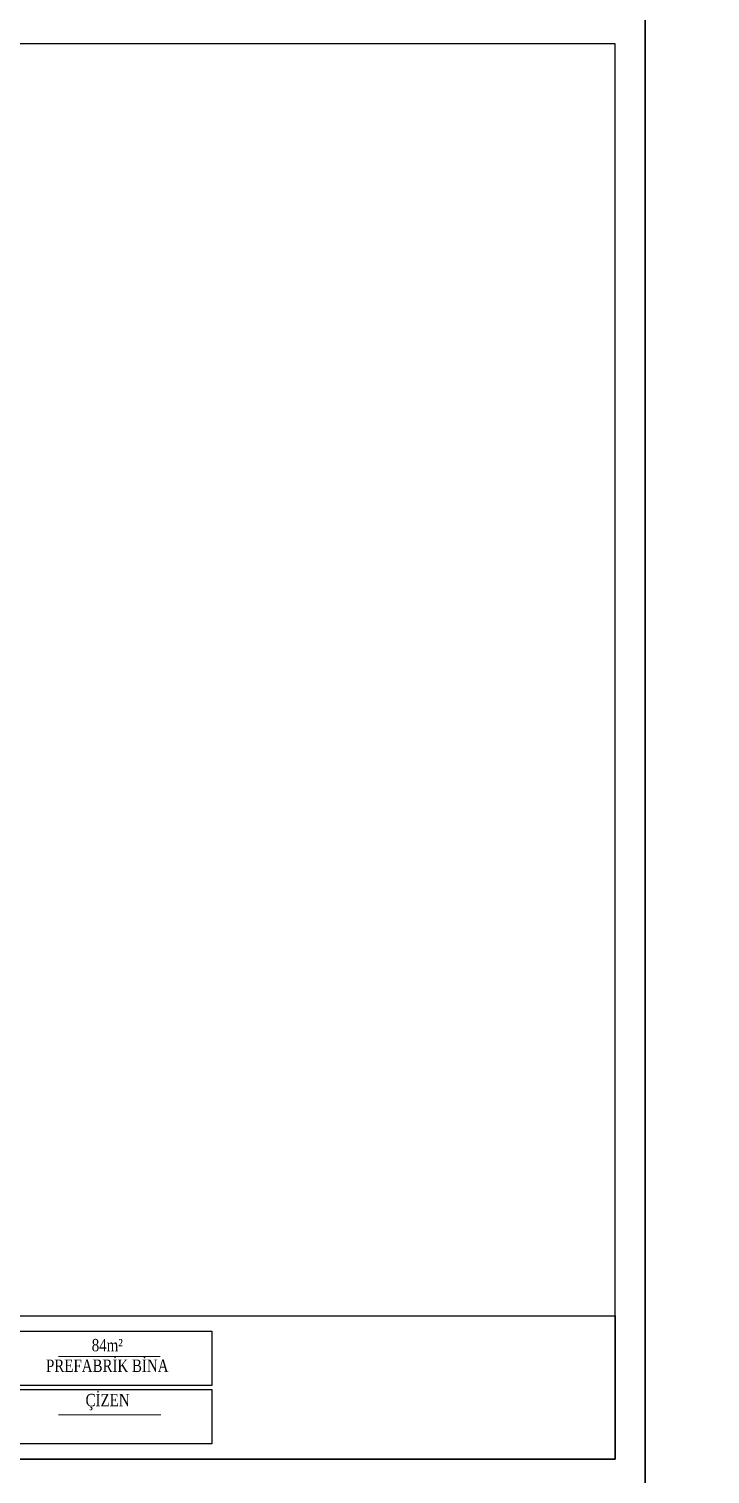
# Model space of a CAD drawing. Header units: millimetres. Extents: x 142629 to 168404, y -211947 to -204319.
# Drawn here: x 146090 to 146905, y -207425 to -205695 of the extents above; entities that cross this region are included whole.
import ezdxf

# ---------------------------------------------------------------- set-up
doc = ezdxf.new("R2010")
doc.units = ezdxf.units.MM
doc.layers.add('-YAZI', color=7, linetype='Continuous', lineweight=15)
doc.layers.add('KAPI-PEN', color=3, linetype='Continuous')
doc.styles.add('133', font='times.ttf')

msp = doc.modelspace()

# ---------------------------------------------------------------- linework, layer by layer
at = {"layer": '-YAZI'}
for p, q in [((146125.489, -207283.987), (146247.247, -207283.987)), ((146125.489, -207353.95), (146247.793, -207353.95))]:
    msp.add_line(p, q, dxfattribs=at)
at = {"layer": 'KAPI-PEN', "color": 175, "true_color": 0x4554a5}
for points in [[(146827.37, -211946.832), (157615.684, -211946.832), (157615.684, -204318.732), (146827.37, -204318.732)], [(144330.076, -207442.776), (146827.37, -207442.776), (146827.37, -205677.012), (144330.076, -205677.012)], [(144366.06, -207406.792), (146791.386, -207406.792), (146791.386, -205712.996), (144366.06, -205712.996)], [(145775.513, -207235.479), (146791.386, -207235.479), (146791.386, -207406.792), (145775.513, -207406.792)], [(146064.213, -207253.69), (146309.07, -207253.69), (146309.07, -207318.761), (146064.213, -207318.761)], [(146064.213, -207323.653), (146309.07, -207323.653), (146309.07, -207388.723), (146064.213, -207388.723)]]:
    msp.add_lwpolyline(points, close=True, dxfattribs=at)

# ---------------------------------------------------------------- texts
at = {"layer": '-YAZI', "char_height": 14.80337, "attachment_point": 1, "style": '133'}
for s, heights, insert in [('\\pxqc;{\\W0.8;84m² \\PPREFABRİK BİNA}', [72.618], (146082.033, -207263.018)), ('\\pxqc;{\\W0.8;ÇİZEN}', [27.884], (146082.416, -207328.784))]:
    msp.add_mtext_dynamic_manual_height_columns(s, width=203.44501, gutter_width=1.779, heights=heights, dxfattribs=dict(at, insert=insert))

doc.saveas('drawing.dxf')
